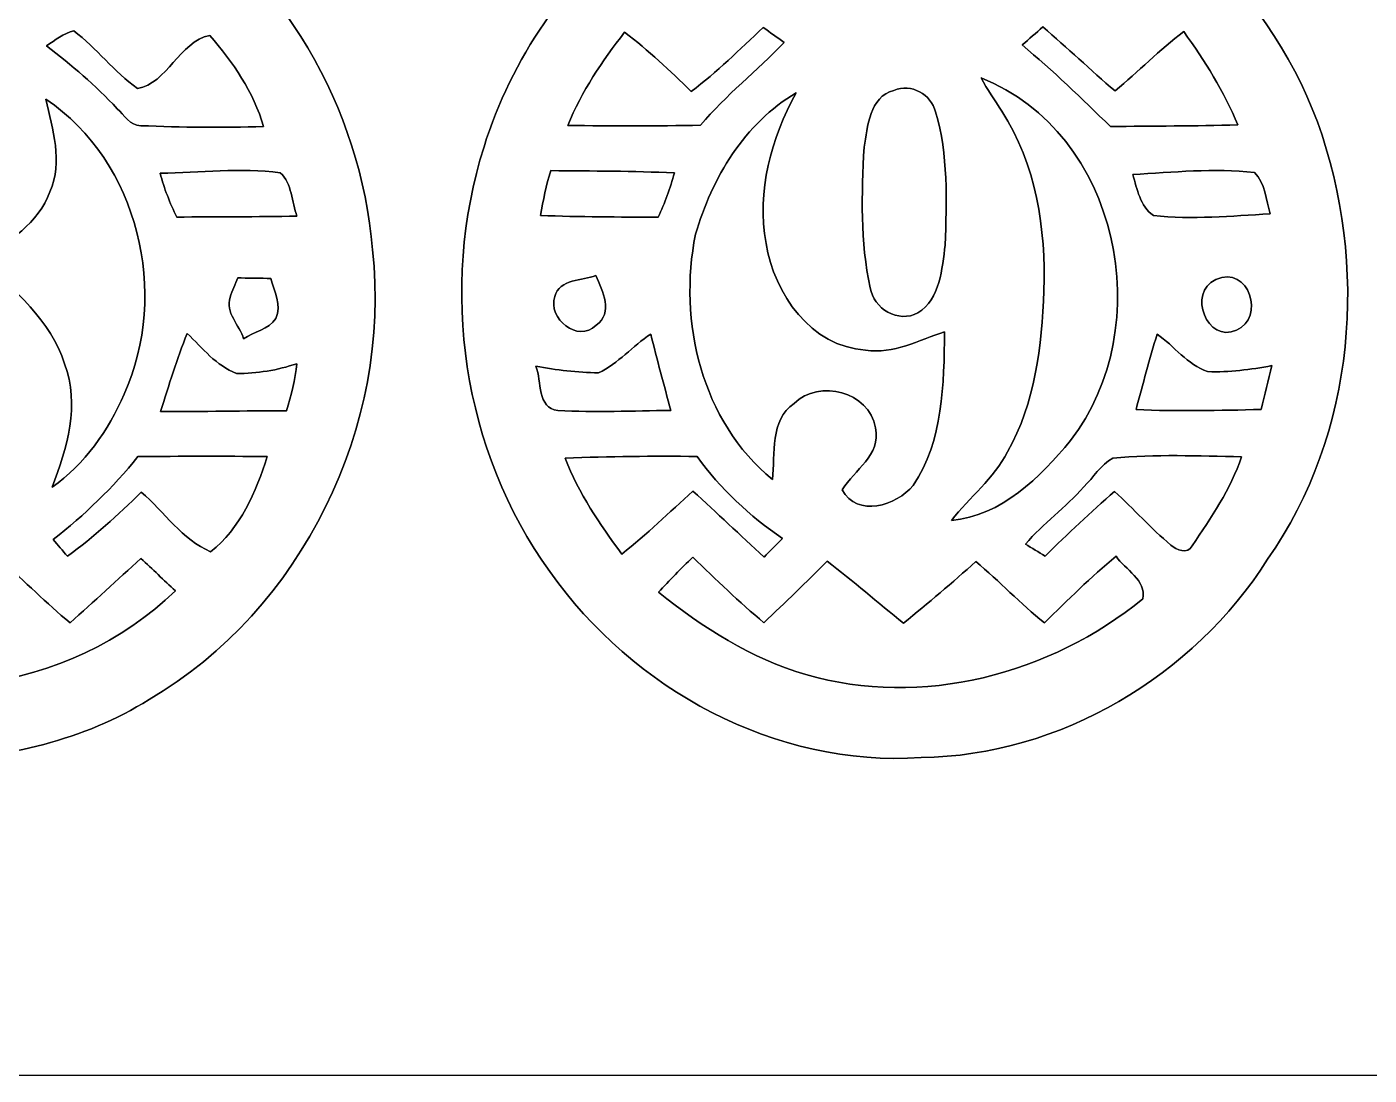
# Model space of a CAD drawing. Header units: centimetres. Extents: x -16.8 to 16.8, y -16.7 to 16.7.
# Drawn here: x -7.98 to 3.49, y -16.67 to -7.71 of the extents above; entities that cross this region are included whole.
import ezdxf

# ---------------------------------------------------------------- set-up
doc = ezdxf.new("R2010")
doc.units = ezdxf.units.CM
doc.header["$MEASUREMENT"] = 0
doc.layers.add('Layer 1', color=7, linetype='Continuous')

msp = doc.modelspace()

# ---------------------------------------------------------------- linework, layer by layer
at = {"layer": 'Layer 1', "color": 7}
for points, knots in [([(-16.77458, 16.66875), (-16.77458, 16.66875), (16.77458, 16.66875), (16.77458, 16.66875), (16.77458, 16.66875), (16.77458, 16.66875), (16.77458, -16.66875), (16.77458, -16.66875), (16.77458, -16.66875), (16.77458, -16.66875), (-16.77458, -16.66875), (-16.77458, -16.66875), (-16.77458, -16.66875), (-16.77458, -16.66875), (-16.77458, 16.66875), (-16.77458, 16.66875), (-16.77458, 16.66875), (-16.77458, 16.66875), (-16.77458, 16.66875), (-16.77458, 16.66875)], [0, 0, 0, 0, 0.16666667, 0.16666667, 0.16666667, 0.16666667, 0.33333333, 0.33333333, 0.33333333, 0.33333333, 0.5, 0.5, 0.5, 0.5, 0.66666667, 0.66666667, 0.66666667, 0.66666667, 1, 1, 1, 1]), ([(-1.14406, -4.14655), (-1.32362, -4.41431), (-1.21673, -4.73922), (-1.12501, -5.01967), (-1.12501, -5.01967), (-1.40476, -5.29766), (-1.25836, -5.72841), (-1.29575, -6.07554), (-1.29575, -6.07554), (-1.81539, -6.24487), (-2.32904, -6.45336), (-2.75449, -6.80649), (-2.75449, -6.80649), (-3.36621, -7.30497), (-3.83787, -7.97666), (-4.07035, -8.73337), (-4.07035, -8.73337), (-4.45488, -9.94128), (-4.25344, -11.33263), (-3.50802, -12.3631), (-3.50802, -12.3631), (-2.79964, -13.36957), (-1.57939, -14.0395), (-0.33443, -13.95377), (-0.33443, -13.95377), (0.85584, -13.93719), (1.99425, -13.25704), (2.62714, -12.25832), (2.62714, -12.25832), (3.38208, -11.18306), (3.49462, -9.73878), (3.05223, -8.51923), (3.05223, -8.51923), (2.6095, -7.33213), (1.57304, -6.39269), (0.34184, -6.08577), (0.34184, -6.08577), (0.29774, -5.73334), (0.43815, -5.30296), (0.1845, -5.00874), (0.1845, -5.00874), (0.33267, -4.65384), (0.35384, -4.18924), (0.02611, -3.92571), (0.02611, -3.92571), (-0.31256, -3.5874), (-0.94827, -3.71299), (-1.14406, -4.14655), (-1.14406, -4.14655), (-1.14406, -4.14655), (-1.14406, -4.14655), (-1.14406, -4.14655)], [0, 0, 0, 0, 0.07142857, 0.07142857, 0.07142857, 0.07142857, 0.14285714, 0.14285714, 0.14285714, 0.14285714, 0.21428571, 0.21428571, 0.21428571, 0.21428571, 0.28571429, 0.28571429, 0.28571429, 0.28571429, 0.35714286, 0.35714286, 0.35714286, 0.35714286, 0.42857143, 0.42857143, 0.42857143, 0.42857143, 0.5, 0.5, 0.5, 0.5, 0.57142857, 0.57142857, 0.57142857, 0.57142857, 0.64285714, 0.64285714, 0.64285714, 0.64285714, 0.71428571, 0.71428571, 0.71428571, 0.71428571, 0.78571429, 0.78571429, 0.78571429, 0.78571429, 0.85714286, 0.85714286, 0.85714286, 0.85714286, 1, 1, 1, 1]), ([(-9.55393, -4.61398), (-9.5437, -4.76814), (-9.43469, -4.92689), (-9.49254, -5.08388), (-9.49254, -5.08388), (-9.5945, -5.39679), (-9.57545, -5.73158), (-9.58638, -6.05649), (-9.58638, -6.05649), (-9.72432, -6.11646), (-9.86473, -6.17114), (-10.00689, -6.22053), (-10.00689, -6.22053), (-10.60591, -6.42761), (-11.14319, -6.80156), (-11.56053, -7.27781), (-11.56053, -7.27781), (-12.59628, -8.42081), (-12.87216, -10.17517), (-12.25797, -11.58699), (-12.25797, -11.58699), (-11.71646, -12.97658), (-10.30146, -13.97635), (-8.80357, -13.98199), (-8.80357, -13.98199), (-8.15305, -13.95412), (-7.49053, -13.80772), (-6.93349, -13.45812), (-6.93349, -13.45812), (-5.62257, -12.68977), (-4.85775, -11.11744), (-5.02214, -9.61284), (-5.02214, -9.61284), (-5.1248, -8.39964), (-5.79296, -7.23441), (-6.83119, -6.58601), (-6.83119, -6.58601), (-7.17585, -6.34012), (-7.5879, -6.22864), (-7.97878, -6.08048), (-7.97878, -6.08048), (-7.97878, -5.71288), (-7.99042, -5.34211), (-8.09801, -4.99004), (-8.09801, -4.99004), (-8.04933, -4.71276), (-7.95126, -4.39138), (-8.12412, -4.13949), (-8.12412, -4.13949), (-8.25853, -3.89572), (-8.52099, -3.74156), (-8.79793, -3.72886), (-8.79793, -3.72886), (-9.2269, -3.75673), (-9.63754, -4.16913), (-9.55393, -4.61398), (-9.55393, -4.61398), (-9.55393, -4.61398), (-9.55393, -4.61398), (-9.55393, -4.61398)], [0, 0, 0, 0, 0.0625, 0.0625, 0.0625, 0.0625, 0.125, 0.125, 0.125, 0.125, 0.1875, 0.1875, 0.1875, 0.1875, 0.25, 0.25, 0.25, 0.25, 0.3125, 0.3125, 0.3125, 0.3125, 0.375, 0.375, 0.375, 0.375, 0.4375, 0.4375, 0.4375, 0.4375, 0.5, 0.5, 0.5, 0.5, 0.5625, 0.5625, 0.5625, 0.5625, 0.625, 0.625, 0.625, 0.625, 0.6875, 0.6875, 0.6875, 0.6875, 0.75, 0.75, 0.75, 0.75, 0.8125, 0.8125, 0.8125, 0.8125, 0.875, 0.875, 0.875, 0.875, 1, 1, 1, 1]), ([(-7.80838, -7.86906), (-7.73501, -7.82002), (-7.66304, -7.76464), (-7.57696, -7.7403), (-7.57696, -7.7403), (-7.38117, -7.88917), (-7.23194, -8.09166), (-7.03157, -8.23419), (-7.03157, -8.23419), (-6.77651, -8.19185), (-6.67667, -7.83484), (-6.41491, -7.78016), (-6.41491, -7.78016), (-6.21489, -8.007), (-6.03956, -8.26594), (-5.95454, -8.55945), (-5.95454, -8.55945), (-6.30414, -8.56932), (-6.6548, -8.5665), (-7.00405, -8.55204), (-7.00405, -8.55204), (-7.09683, -8.5538), (-7.14446, -8.45855), (-7.20654, -8.40669), (-7.20654, -8.40669), (-7.38717, -8.20596), (-7.59742, -8.03592), (-7.80838, -7.86906)], [0, 0, 0, 0, 0.125, 0.125, 0.125, 0.125, 0.25, 0.25, 0.25, 0.25, 0.375, 0.375, 0.375, 0.375, 0.5, 0.5, 0.5, 0.5, 0.625, 0.625, 0.625, 0.625, 0.75, 0.75, 0.75, 0.75, 1, 1, 1, 1]), ([(-1.68487, -7.71208), (-1.62525, -7.75476), (-1.56598, -7.79709), (-1.50601, -7.84013), (-1.50601, -7.84013), (-1.73426, -8.08567), (-2.00519, -8.28887), (-2.21862, -8.54851), (-2.21862, -8.54851), (-2.59715, -8.55416), (-2.97568, -8.55557), (-3.35386, -8.54992), (-3.35386, -8.54992), (-3.23568, -8.25994), (-3.06176, -7.99853), (-2.86844, -7.7537), (-2.86844, -7.7537), (-2.66488, -7.90575), (-2.4825, -8.08284), (-2.29941, -8.25853), (-2.29941, -8.25853), (-2.07927, -8.09413), (-1.88419, -7.90011), (-1.68487, -7.71208)], [0, 0, 0, 0, 0.14285714, 0.14285714, 0.14285714, 0.14285714, 0.28571429, 0.28571429, 0.28571429, 0.28571429, 0.42857143, 0.42857143, 0.42857143, 0.42857143, 0.57142857, 0.57142857, 0.57142857, 0.57142857, 0.71428571, 0.71428571, 0.71428571, 0.71428571, 1, 1, 1, 1]), ([(0.70556, -7.70714), (0.91475, -7.88564), (1.11337, -8.07649), (1.32292, -8.255), (1.32292, -8.255), (1.52153, -8.08919), (1.70392, -7.90469), (1.90994, -7.74735), (1.90994, -7.74735), (2.0895, -7.99747), (2.25496, -8.26029), (2.37278, -8.54604), (2.37278, -8.54604), (2.00942, -8.5538), (1.64606, -8.55557), (1.28305, -8.55945), (1.28305, -8.55945), (1.03858, -8.31956), (0.79234, -8.08143), (0.52952, -7.86165), (0.52952, -7.86165), (0.58843, -7.8105), (0.64735, -7.75935), (0.70556, -7.70714)], [0, 0, 0, 0, 0.14285714, 0.14285714, 0.14285714, 0.14285714, 0.28571429, 0.28571429, 0.28571429, 0.28571429, 0.42857143, 0.42857143, 0.42857143, 0.42857143, 0.57142857, 0.57142857, 0.57142857, 0.57142857, 0.71428571, 0.71428571, 0.71428571, 0.71428571, 1, 1, 1, 1]), ([(0.17886, -8.14423), (1.35784, -8.60496), (1.69757, -10.27677), (0.94156, -11.24303), (0.94156, -11.24303), (0.68615, -11.55806), (0.3496, -11.88896), (-0.0762, -11.92671), (-0.0762, -11.92671), (0.08043, -11.72845), (0.28751, -11.56864), (0.40464, -11.34075), (0.40464, -11.34075), (0.64064, -10.92306), (0.69532, -10.43517), (0.71543, -9.96456), (0.71543, -9.96456), (0.73131, -9.43539), (0.64982, -8.87871), (0.35419, -8.42786), (0.35419, -8.42786), (0.29422, -8.33402), (0.23072, -8.24265), (0.17886, -8.14423)], [0, 0, 0, 0, 0.14285714, 0.14285714, 0.14285714, 0.14285714, 0.28571429, 0.28571429, 0.28571429, 0.28571429, 0.42857143, 0.42857143, 0.42857143, 0.42857143, 0.57142857, 0.57142857, 0.57142857, 0.57142857, 0.71428571, 0.71428571, 0.71428571, 0.71428571, 1, 1, 1, 1]), ([(-0.56797, -8.25006), (-0.41663, -8.18586), (-0.24977, -8.28463), (-0.21167, -8.43386), (-0.21167, -8.43386), (-0.10019, -8.8011), (-0.11748, -9.19409), (-0.12806, -9.57368), (-0.12806, -9.57368), (-0.15699, -9.77265), (-0.16969, -10.03265), (-0.36124, -10.15259), (-0.36124, -10.15259), (-0.53093, -10.2422), (-0.74013, -10.1159), (-0.77011, -9.9381), (-0.77011, -9.9381), (-0.85513, -9.5444), (-0.84243, -9.13518), (-0.82233, -8.73548), (-0.82233, -8.73548), (-0.79128, -8.56298), (-0.77611, -8.3058), (-0.56797, -8.25006)], [0, 0, 0, 0, 0.14285714, 0.14285714, 0.14285714, 0.14285714, 0.28571429, 0.28571429, 0.28571429, 0.28571429, 0.42857143, 0.42857143, 0.42857143, 0.42857143, 0.57142857, 0.57142857, 0.57142857, 0.57142857, 0.71428571, 0.71428571, 0.71428571, 0.71428571, 1, 1, 1, 1]), ([(-7.81403, -8.32556), (-7.02134, -8.86037), (-6.75746, -9.99031), (-7.14587, -10.84686), (-7.14587, -10.84686), (-7.27781, -11.15871), (-7.48489, -11.44446), (-7.76146, -11.64343), (-7.76146, -11.64343), (-7.63376, -11.31006), (-7.52334, -10.93682), (-7.65493, -10.58721), (-7.65493, -10.58721), (-7.77169, -10.21433), (-8.08884, -9.95927), (-8.35766, -9.6961), (-8.35766, -9.6961), (-8.13576, -9.53911), (-7.87471, -9.38953), (-7.78122, -9.11684), (-7.78122, -9.11684), (-7.66445, -8.85719), (-7.7597, -8.5852), (-7.81403, -8.32556)], [0, 0, 0, 0, 0.14285714, 0.14285714, 0.14285714, 0.14285714, 0.28571429, 0.28571429, 0.28571429, 0.28571429, 0.42857143, 0.42857143, 0.42857143, 0.42857143, 0.57142857, 0.57142857, 0.57142857, 0.57142857, 0.71428571, 0.71428571, 0.71428571, 0.71428571, 1, 1, 1, 1]), ([(-2.26272, -9.48055), (-2.12372, -9.00112), (-1.84221, -8.52876), (-1.40229, -8.27123), (-1.40229, -8.27123), (-1.61572, -8.66422), (-1.74025, -9.10731), (-1.65947, -9.55922), (-1.65947, -9.55922), (-1.59103, -9.98855), (-1.27564, -10.44363), (-0.80857, -10.47009), (-0.80857, -10.47009), (-0.57079, -10.5089), (-0.35348, -10.38472), (-0.13476, -10.31416), (-0.13476, -10.31416), (-0.13829, -10.75831), (-0.14499, -11.24409), (-0.40287, -11.62685), (-0.40287, -11.62685), (-0.54293, -11.80218), (-0.88512, -11.90413), (-1.00824, -11.66389), (-1.00824, -11.66389), (-0.90276, -11.49138), (-0.67839, -11.37356), (-0.72355, -11.13508), (-0.72355, -11.13508), (-0.78105, -10.82322), (-1.20156, -10.71562), (-1.42028, -10.92694), (-1.42028, -10.92694), (-1.62842, -11.07158), (-1.58044, -11.35839), (-1.60514, -11.57534), (-1.60514, -11.57534), (-2.21121, -11.08181), (-2.41265, -10.22456), (-2.26272, -9.48055)], [0, 0, 0, 0, 0.09090909, 0.09090909, 0.09090909, 0.09090909, 0.18181818, 0.18181818, 0.18181818, 0.18181818, 0.27272727, 0.27272727, 0.27272727, 0.27272727, 0.36363636, 0.36363636, 0.36363636, 0.36363636, 0.45454545, 0.45454545, 0.45454545, 0.45454545, 0.54545455, 0.54545455, 0.54545455, 0.54545455, 0.63636364, 0.63636364, 0.63636364, 0.63636364, 0.72727273, 0.72727273, 0.72727273, 0.72727273, 0.81818182, 0.81818182, 0.81818182, 0.81818182, 1, 1, 1, 1]), ([(-6.83789, -8.95914), (-6.49711, -8.95103), (-6.15174, -8.91187), (-5.81201, -8.95385), (-5.81201, -8.95385), (-5.709, -9.04699), (-5.715, -9.20503), (-5.66879, -9.32533), (-5.66879, -9.32533), (-6.01133, -9.33097), (-6.35388, -9.33168), (-6.69608, -9.33309), (-6.69608, -9.33309), (-6.75464, -9.21279), (-6.80544, -9.08861), (-6.83789, -8.95914)], [0, 0, 0, 0, 0.2, 0.2, 0.2, 0.2, 0.4, 0.4, 0.4, 0.4, 0.6, 0.6, 0.6, 0.6, 1, 1, 1, 1]), ([(-3.49779, -8.93621), (-3.14643, -8.94045), (-2.79471, -8.93868), (-2.44334, -8.95562), (-2.44334, -8.95562), (-2.47685, -9.0865), (-2.52554, -9.21244), (-2.58198, -9.33485), (-2.58198, -9.33485), (-2.91712, -9.33274), (-3.25191, -9.33203), (-3.58634, -9.31968), (-3.58634, -9.31968), (-3.56588, -9.1888), (-3.53942, -9.0611), (-3.49779, -8.93621)], [0, 0, 0, 0, 0.2, 0.2, 0.2, 0.2, 0.4, 0.4, 0.4, 0.4, 0.6, 0.6, 0.6, 0.6, 1, 1, 1, 1]), ([(1.47426, -8.96973), (1.81892, -8.95033), (2.16888, -8.91222), (2.51354, -8.95315), (2.51354, -8.95315), (2.60844, -9.04381), (2.61444, -9.18633), (2.64901, -9.30592), (2.64901, -9.30592), (2.31704, -9.32392), (1.9812, -9.35708), (1.65065, -9.31933), (1.65065, -9.31933), (1.53494, -9.24172), (1.51306, -9.09249), (1.47426, -8.96973)], [0, 0, 0, 0, 0.2, 0.2, 0.2, 0.2, 0.4, 0.4, 0.4, 0.4, 0.6, 0.6, 0.6, 0.6, 1, 1, 1, 1]), ([(2.18299, -9.86755), (2.47191, -9.73737), (2.60667, -10.19845), (2.35973, -10.29864), (2.35973, -10.29864), (2.11102, -10.41823), (1.93781, -9.97761), (2.18299, -9.86755)], [0, 0, 0, 0, 0.33333333, 0.33333333, 0.33333333, 0.33333333, 1, 1, 1, 1]), ([(-6.17467, -9.85308), (-6.10411, -9.85414), (-5.96371, -9.85661), (-5.89315, -9.85767), (-5.89315, -9.85767), (-5.86246, -9.96703), (-5.79579, -10.08662), (-5.84976, -10.20022), (-5.84976, -10.20022), (-5.91079, -10.29547), (-6.0392, -10.31416), (-6.12458, -10.37414), (-6.12458, -10.37414), (-6.1595, -10.25807), (-6.28615, -10.14801), (-6.23958, -10.01889), (-6.23958, -10.01889), (-6.22229, -9.96174), (-6.19795, -9.90741), (-6.17467, -9.85308)], [0, 0, 0, 0, 0.16666667, 0.16666667, 0.16666667, 0.16666667, 0.33333333, 0.33333333, 0.33333333, 0.33333333, 0.5, 0.5, 0.5, 0.5, 0.66666667, 0.66666667, 0.66666667, 0.66666667, 1, 1, 1, 1]), ([(-3.46604, -10.01183), (-3.42441, -9.86226), (-3.22898, -9.8746), (-3.11432, -9.83297), (-3.11432, -9.83297), (-3.05823, -9.96456), (-2.96157, -10.15083), (-3.11256, -10.25807), (-3.11256, -10.25807), (-3.26778, -10.41541), (-3.52672, -10.19845), (-3.46604, -10.01183)], [0, 0, 0, 0, 0.25, 0.25, 0.25, 0.25, 0.5, 0.5, 0.5, 0.5, 1, 1, 1, 1]), ([(-6.60647, -10.32863), (-6.47559, -10.45351), (-6.35988, -10.60274), (-6.18561, -10.67082), (-6.18561, -10.67082), (-6.01028, -10.67117), (-5.8353, -10.64225), (-5.66914, -10.58651), (-5.66914, -10.58651), (-5.68607, -10.72303), (-5.71818, -10.85744), (-5.75698, -10.98938), (-5.75698, -10.98938), (-6.11646, -10.98691), (-6.47559, -10.99891), (-6.83472, -10.99432), (-6.83472, -10.99432), (-6.76134, -10.77136), (-6.69819, -10.54488), (-6.60647, -10.32863)], [0, 0, 0, 0, 0.16666667, 0.16666667, 0.16666667, 0.16666667, 0.33333333, 0.33333333, 0.33333333, 0.33333333, 0.5, 0.5, 0.5, 0.5, 0.66666667, 0.66666667, 0.66666667, 0.66666667, 1, 1, 1, 1]), ([(-3.09245, -10.66482), (-2.92382, -10.58545), (-2.79894, -10.43587), (-2.64442, -10.33286), (-2.64442, -10.33286), (-2.59292, -10.55194), (-2.53118, -10.76889), (-2.47438, -10.98691), (-2.47438, -10.98691), (-2.79647, -10.98797), (-3.11926, -11.00667), (-3.44029, -10.98585), (-3.44029, -10.98585), (-3.61703, -10.96892), (-3.57576, -10.73644), (-3.62691, -10.60838), (-3.62691, -10.60838), (-3.45052, -10.64048), (-3.27237, -10.66165), (-3.09245, -10.66482)], [0, 0, 0, 0, 0.16666667, 0.16666667, 0.16666667, 0.16666667, 0.33333333, 0.33333333, 0.33333333, 0.33333333, 0.5, 0.5, 0.5, 0.5, 0.66666667, 0.66666667, 0.66666667, 0.66666667, 1, 1, 1, 1]), ([(1.68204, -10.33286), (1.82845, -10.43587), (1.94134, -10.59392), (2.11455, -10.65354), (2.11455, -10.65354), (2.29835, -10.66306), (2.4825, -10.6359), (2.66312, -10.60344), (2.66312, -10.60344), (2.63243, -10.72797), (2.60209, -10.85286), (2.57316, -10.97809), (2.57316, -10.97809), (2.21615, -10.98621), (1.85879, -10.99432), (1.50213, -10.9795), (1.50213, -10.9795), (1.55998, -10.76325), (1.6189, -10.547), (1.68204, -10.33286)], [0, 0, 0, 0, 0.16666667, 0.16666667, 0.16666667, 0.16666667, 0.33333333, 0.33333333, 0.33333333, 0.33333333, 0.5, 0.5, 0.5, 0.5, 0.66666667, 0.66666667, 0.66666667, 0.66666667, 1, 1, 1, 1]), ([(-7.0291, -11.38132), (-6.66044, -11.37673), (-6.29179, -11.37638), (-5.92314, -11.38096), (-5.92314, -11.38096), (-6.0198, -11.67836), (-6.1528, -12.00044), (-6.4068, -12.19376), (-6.4068, -12.19376), (-6.65092, -12.09499), (-6.8012, -11.84981), (-6.99982, -11.68576), (-6.99982, -11.68576), (-7.19949, -11.87944), (-7.40481, -12.06888), (-7.63058, -12.23292), (-7.63058, -12.23292), (-7.67151, -12.18494), (-7.71208, -12.13732), (-7.75194, -12.08934), (-7.75194, -12.08934), (-7.48594, -11.88014), (-7.24006, -11.64661), (-7.0291, -11.38132)], [0, 0, 0, 0, 0.14285714, 0.14285714, 0.14285714, 0.14285714, 0.28571429, 0.28571429, 0.28571429, 0.28571429, 0.42857143, 0.42857143, 0.42857143, 0.42857143, 0.57142857, 0.57142857, 0.57142857, 0.57142857, 0.71428571, 0.71428571, 0.71428571, 0.71428571, 1, 1, 1, 1]), ([(-3.37538, -11.39543), (-3.00038, -11.37779), (-2.62502, -11.37603), (-2.24931, -11.37955), (-2.24931, -11.37955), (-2.0514, -11.65648), (-1.79776, -11.88755), (-1.51977, -12.08193), (-1.51977, -12.08193), (-1.57198, -12.13414), (-1.62454, -12.18671), (-1.67711, -12.23963), (-1.67711, -12.23963), (-1.87995, -12.0523), (-2.08104, -11.86251), (-2.28424, -11.67589), (-2.28424, -11.67589), (-2.48708, -11.8551), (-2.67899, -12.04701), (-2.89278, -12.21352), (-2.89278, -12.21352), (-3.07975, -11.9574), (-3.26284, -11.69423), (-3.37538, -11.39543)], [0, 0, 0, 0, 0.14285714, 0.14285714, 0.14285714, 0.14285714, 0.28571429, 0.28571429, 0.28571429, 0.28571429, 0.42857143, 0.42857143, 0.42857143, 0.42857143, 0.57142857, 0.57142857, 0.57142857, 0.57142857, 0.71428571, 0.71428571, 0.71428571, 0.71428571, 1, 1, 1, 1]), ([(1.30281, -11.39402), (1.66864, -11.35874), (2.03659, -11.37603), (2.40383, -11.38167), (2.40383, -11.38167), (2.31246, -11.65966), (2.14348, -11.90237), (1.98226, -12.14332), (1.98226, -12.14332), (1.94592, -12.21916), (1.84609, -12.18036), (1.79846, -12.13697), (1.79846, -12.13697), (1.63019, -11.99303), (1.48131, -11.82899), (1.31974, -11.67836), (1.31974, -11.67836), (1.11337, -11.85333), (0.91934, -12.04242), (0.72566, -12.23116), (0.72566, -12.23116), (0.66887, -12.19729), (0.61242, -12.16307), (0.55633, -12.12921), (0.55633, -12.12921), (0.70979, -11.95352), (0.90029, -11.81453), (1.05516, -11.64026), (1.05516, -11.64026), (1.13947, -11.56053), (1.19874, -11.45011), (1.30281, -11.39402)], [0, 0, 0, 0, 0.11111111, 0.11111111, 0.11111111, 0.11111111, 0.22222222, 0.22222222, 0.22222222, 0.22222222, 0.33333333, 0.33333333, 0.33333333, 0.33333333, 0.44444444, 0.44444444, 0.44444444, 0.44444444, 0.55555556, 0.55555556, 0.55555556, 0.55555556, 0.66666667, 0.66666667, 0.66666667, 0.66666667, 0.77777778, 0.77777778, 0.77777778, 0.77777778, 1, 1, 1, 1]), ([(-10.85638, -12.53807), (-10.78618, -12.42977), (-10.69587, -12.33664), (-10.6112, -12.23963), (-10.6112, -12.23963), (-10.41506, -12.42766), (-10.21821, -12.61569), (-10.027, -12.80936), (-10.027, -12.80936), (-9.83298, -12.67425), (-9.6841, -12.48339), (-9.48761, -12.35287), (-9.48761, -12.35287), (-9.19339, -12.31971), (-9.06216, -12.71235), (-8.80357, -12.77867), (-8.80357, -12.77867), (-8.56544, -12.66084), (-8.38835, -12.45094), (-8.19291, -12.27526), (-8.19291, -12.27526), (-7.9943, -12.44635), (-7.8105, -12.63509), (-7.60765, -12.8016), (-7.60765, -12.8016), (-7.40692, -12.6171), (-7.20196, -12.43718), (-7.00264, -12.25127), (-7.00264, -12.25127), (-6.90421, -12.34299), (-6.80614, -12.43647), (-6.70736, -12.52926), (-6.70736, -12.52926), (-7.61365, -13.40309), (-9.08791, -13.61334), (-10.19986, -13.02068), (-10.19986, -13.02068), (-10.42988, -12.87992), (-10.69269, -12.75927), (-10.85638, -12.53807)], [0, 0, 0, 0, 0.09090909, 0.09090909, 0.09090909, 0.09090909, 0.18181818, 0.18181818, 0.18181818, 0.18181818, 0.27272727, 0.27272727, 0.27272727, 0.27272727, 0.36363636, 0.36363636, 0.36363636, 0.36363636, 0.45454545, 0.45454545, 0.45454545, 0.45454545, 0.54545455, 0.54545455, 0.54545455, 0.54545455, 0.63636364, 0.63636364, 0.63636364, 0.63636364, 0.72727273, 0.72727273, 0.72727273, 0.72727273, 0.81818182, 0.81818182, 0.81818182, 0.81818182, 1, 1, 1, 1]), ([(-2.57916, -12.5409), (-2.48426, -12.43824), (-2.38725, -12.33734), (-2.286, -12.24104), (-2.286, -12.24104), (-2.08668, -12.43118), (-1.89018, -12.62556), (-1.67746, -12.8016), (-1.67746, -12.8016), (-1.49754, -12.62662), (-1.31445, -12.45482), (-1.13877, -12.27561), (-1.13877, -12.27561), (-0.91405, -12.44353), (-0.70414, -12.63121), (-0.48401, -12.80548), (-0.48401, -12.80548), (-0.27623, -12.63156), (-0.06632, -12.45941), (0.13441, -12.27702), (0.13441, -12.27702), (0.33302, -12.44776), (0.51611, -12.6365), (0.71896, -12.80266), (0.71896, -12.80266), (0.91828, -12.60687), (1.11654, -12.41037), (1.33244, -12.23292), (1.33244, -12.23292), (1.40794, -12.34581), (1.59244, -12.43718), (1.56069, -12.59664), (1.56069, -12.59664), (0.77223, -13.24187), (-0.32844, -13.53397), (-1.31939, -13.24363), (-1.31939, -13.24363), (-1.78753, -13.10922), (-2.20098, -12.84076), (-2.57916, -12.5409)], [0, 0, 0, 0, 0.09090909, 0.09090909, 0.09090909, 0.09090909, 0.18181818, 0.18181818, 0.18181818, 0.18181818, 0.27272727, 0.27272727, 0.27272727, 0.27272727, 0.36363636, 0.36363636, 0.36363636, 0.36363636, 0.45454545, 0.45454545, 0.45454545, 0.45454545, 0.54545455, 0.54545455, 0.54545455, 0.54545455, 0.63636364, 0.63636364, 0.63636364, 0.63636364, 0.72727273, 0.72727273, 0.72727273, 0.72727273, 0.81818182, 0.81818182, 0.81818182, 0.81818182, 1, 1, 1, 1])]:
    msp.add_open_spline(points, degree=3, knots=knots, dxfattribs=at)
at = {"layer": 'Layer 1', "color": 250}
for points, knots in [([(-1.14406, -4.14655), (-0.94827, -3.71299), (-0.31256, -3.5874), (0.02611, -3.92571), (0.02611, -3.92571), (0.35384, -4.18924), (0.33267, -4.65384), (0.1845, -5.00874), (0.1845, -5.00874), (0.43815, -5.30296), (0.29774, -5.73334), (0.34184, -6.08577), (0.34184, -6.08577), (1.57304, -6.39269), (2.6095, -7.33213), (3.05223, -8.51923), (3.05223, -8.51923), (3.49462, -9.73878), (3.38208, -11.18306), (2.62714, -12.25832), (2.62714, -12.25832), (1.99425, -13.25704), (0.85584, -13.93719), (-0.33443, -13.95377), (-0.33443, -13.95377), (-1.57939, -14.0395), (-2.79964, -13.36957), (-3.50802, -12.3631), (-3.50802, -12.3631), (-4.25344, -11.33263), (-4.45488, -9.94128), (-4.07035, -8.73337), (-4.07035, -8.73337), (-3.83787, -7.97666), (-3.36621, -7.30497), (-2.75449, -6.80649), (-2.75449, -6.80649), (-2.32904, -6.45336), (-1.81539, -6.24487), (-1.29575, -6.07554), (-1.29575, -6.07554), (-1.25836, -5.72841), (-1.40476, -5.29766), (-1.12501, -5.01967), (-1.12501, -5.01967), (-1.21673, -4.73922), (-1.32362, -4.41431), (-1.14406, -4.14655), (-1.14406, -4.14655), (-1.14406, -4.14655), (-1.14406, -4.14655), (-1.14406, -4.14655)], [0, 0, 0, 0, 0.07142857, 0.07142857, 0.07142857, 0.07142857, 0.14285714, 0.14285714, 0.14285714, 0.14285714, 0.21428571, 0.21428571, 0.21428571, 0.21428571, 0.28571429, 0.28571429, 0.28571429, 0.28571429, 0.35714286, 0.35714286, 0.35714286, 0.35714286, 0.42857143, 0.42857143, 0.42857143, 0.42857143, 0.5, 0.5, 0.5, 0.5, 0.57142857, 0.57142857, 0.57142857, 0.57142857, 0.64285714, 0.64285714, 0.64285714, 0.64285714, 0.71428571, 0.71428571, 0.71428571, 0.71428571, 0.78571429, 0.78571429, 0.78571429, 0.78571429, 0.85714286, 0.85714286, 0.85714286, 0.85714286, 1, 1, 1, 1]), ([(-9.55393, -4.61398), (-9.63754, -4.16913), (-9.2269, -3.75673), (-8.79793, -3.72886), (-8.79793, -3.72886), (-8.52099, -3.74156), (-8.25853, -3.89572), (-8.12412, -4.13949), (-8.12412, -4.13949), (-7.95126, -4.39138), (-8.04933, -4.71276), (-8.09801, -4.99004), (-8.09801, -4.99004), (-7.99042, -5.34211), (-7.97878, -5.71288), (-7.97878, -6.08048), (-7.97878, -6.08048), (-7.5879, -6.22864), (-7.17585, -6.34012), (-6.83119, -6.58601), (-6.83119, -6.58601), (-5.79296, -7.23441), (-5.1248, -8.39964), (-5.02214, -9.61284), (-5.02214, -9.61284), (-4.85775, -11.11744), (-5.62257, -12.68977), (-6.93349, -13.45812), (-6.93349, -13.45812), (-7.49053, -13.80772), (-8.15305, -13.95412), (-8.80357, -13.98199), (-8.80357, -13.98199), (-10.30146, -13.97635), (-11.71646, -12.97658), (-12.25797, -11.58699), (-12.25797, -11.58699), (-12.87216, -10.17517), (-12.59628, -8.42081), (-11.56053, -7.27781), (-11.56053, -7.27781), (-11.14319, -6.80156), (-10.60591, -6.42761), (-10.00689, -6.22053), (-10.00689, -6.22053), (-9.86473, -6.17114), (-9.72432, -6.11646), (-9.58638, -6.05649), (-9.58638, -6.05649), (-9.57545, -5.73158), (-9.5945, -5.39679), (-9.49254, -5.08388), (-9.49254, -5.08388), (-9.43469, -4.92689), (-9.5437, -4.76814), (-9.55393, -4.61398), (-9.55393, -4.61398), (-9.55393, -4.61398), (-9.55393, -4.61398), (-9.55393, -4.61398)], [0, 0, 0, 0, 0.0625, 0.0625, 0.0625, 0.0625, 0.125, 0.125, 0.125, 0.125, 0.1875, 0.1875, 0.1875, 0.1875, 0.25, 0.25, 0.25, 0.25, 0.3125, 0.3125, 0.3125, 0.3125, 0.375, 0.375, 0.375, 0.375, 0.4375, 0.4375, 0.4375, 0.4375, 0.5, 0.5, 0.5, 0.5, 0.5625, 0.5625, 0.5625, 0.5625, 0.625, 0.625, 0.625, 0.625, 0.6875, 0.6875, 0.6875, 0.6875, 0.75, 0.75, 0.75, 0.75, 0.8125, 0.8125, 0.8125, 0.8125, 0.875, 0.875, 0.875, 0.875, 1, 1, 1, 1]), ([(-7.80838, -7.86906), (-7.59742, -8.03592), (-7.38717, -8.20596), (-7.20654, -8.40669), (-7.20654, -8.40669), (-7.14446, -8.45855), (-7.09683, -8.5538), (-7.00405, -8.55204), (-7.00405, -8.55204), (-6.6548, -8.5665), (-6.30414, -8.56932), (-5.95454, -8.55945), (-5.95454, -8.55945), (-6.03956, -8.26594), (-6.21489, -8.007), (-6.41491, -7.78016), (-6.41491, -7.78016), (-6.67667, -7.83484), (-6.77651, -8.19185), (-7.03157, -8.23419), (-7.03157, -8.23419), (-7.23194, -8.09166), (-7.38117, -7.88917), (-7.57696, -7.7403), (-7.57696, -7.7403), (-7.66304, -7.76464), (-7.73501, -7.82002), (-7.80838, -7.86906), (-7.80838, -7.86906), (-7.80838, -7.86906), (-7.80838, -7.86906), (-7.80838, -7.86906)], [0, 0, 0, 0, 0.11111111, 0.11111111, 0.11111111, 0.11111111, 0.22222222, 0.22222222, 0.22222222, 0.22222222, 0.33333333, 0.33333333, 0.33333333, 0.33333333, 0.44444444, 0.44444444, 0.44444444, 0.44444444, 0.55555556, 0.55555556, 0.55555556, 0.55555556, 0.66666667, 0.66666667, 0.66666667, 0.66666667, 0.77777778, 0.77777778, 0.77777778, 0.77777778, 1, 1, 1, 1]), ([(-1.68487, -7.71208), (-1.88419, -7.90011), (-2.07927, -8.09413), (-2.29941, -8.25853), (-2.29941, -8.25853), (-2.4825, -8.08284), (-2.66488, -7.90575), (-2.86844, -7.7537), (-2.86844, -7.7537), (-3.06176, -7.99853), (-3.23568, -8.25994), (-3.35386, -8.54992), (-3.35386, -8.54992), (-2.97568, -8.55557), (-2.59715, -8.55416), (-2.21862, -8.54851), (-2.21862, -8.54851), (-2.00519, -8.28887), (-1.73426, -8.08567), (-1.50601, -7.84013), (-1.50601, -7.84013), (-1.56598, -7.79709), (-1.62525, -7.75476), (-1.68487, -7.71208), (-1.68487, -7.71208), (-1.68487, -7.71208), (-1.68487, -7.71208), (-1.68487, -7.71208)], [0, 0, 0, 0, 0.125, 0.125, 0.125, 0.125, 0.25, 0.25, 0.25, 0.25, 0.375, 0.375, 0.375, 0.375, 0.5, 0.5, 0.5, 0.5, 0.625, 0.625, 0.625, 0.625, 0.75, 0.75, 0.75, 0.75, 1, 1, 1, 1]), ([(0.70556, -7.70714), (0.64735, -7.75935), (0.58843, -7.8105), (0.52952, -7.86165), (0.52952, -7.86165), (0.79234, -8.08143), (1.03858, -8.31956), (1.28305, -8.55945), (1.28305, -8.55945), (1.64606, -8.55557), (2.00942, -8.5538), (2.37278, -8.54604), (2.37278, -8.54604), (2.25496, -8.26029), (2.0895, -7.99747), (1.90994, -7.74735), (1.90994, -7.74735), (1.70392, -7.90469), (1.52153, -8.08919), (1.32292, -8.255), (1.32292, -8.255), (1.11337, -8.07649), (0.91475, -7.88564), (0.70556, -7.70714), (0.70556, -7.70714), (0.70556, -7.70714), (0.70556, -7.70714), (0.70556, -7.70714)], [0, 0, 0, 0, 0.125, 0.125, 0.125, 0.125, 0.25, 0.25, 0.25, 0.25, 0.375, 0.375, 0.375, 0.375, 0.5, 0.5, 0.5, 0.5, 0.625, 0.625, 0.625, 0.625, 0.75, 0.75, 0.75, 0.75, 1, 1, 1, 1]), ([(0.17886, -8.14423), (0.23072, -8.24265), (0.29422, -8.33402), (0.35419, -8.42786), (0.35419, -8.42786), (0.64982, -8.87871), (0.73131, -9.43539), (0.71543, -9.96456), (0.71543, -9.96456), (0.69532, -10.43517), (0.64064, -10.92306), (0.40464, -11.34075), (0.40464, -11.34075), (0.28751, -11.56864), (0.08043, -11.72845), (-0.0762, -11.92671), (-0.0762, -11.92671), (0.3496, -11.88896), (0.68615, -11.55806), (0.94156, -11.24303), (0.94156, -11.24303), (1.69757, -10.27677), (1.35784, -8.60496), (0.17886, -8.14423), (0.17886, -8.14423), (0.17886, -8.14423), (0.17886, -8.14423), (0.17886, -8.14423)], [0, 0, 0, 0, 0.125, 0.125, 0.125, 0.125, 0.25, 0.25, 0.25, 0.25, 0.375, 0.375, 0.375, 0.375, 0.5, 0.5, 0.5, 0.5, 0.625, 0.625, 0.625, 0.625, 0.75, 0.75, 0.75, 0.75, 1, 1, 1, 1]), ([(-0.56797, -8.25006), (-0.77611, -8.3058), (-0.79128, -8.56298), (-0.82233, -8.73548), (-0.82233, -8.73548), (-0.84243, -9.13518), (-0.85513, -9.5444), (-0.77011, -9.9381), (-0.77011, -9.9381), (-0.74013, -10.1159), (-0.53093, -10.2422), (-0.36124, -10.15259), (-0.36124, -10.15259), (-0.16969, -10.03265), (-0.15699, -9.77265), (-0.12806, -9.57368), (-0.12806, -9.57368), (-0.11748, -9.19409), (-0.10019, -8.8011), (-0.21167, -8.43386), (-0.21167, -8.43386), (-0.24977, -8.28463), (-0.41663, -8.18586), (-0.56797, -8.25006), (-0.56797, -8.25006), (-0.56797, -8.25006), (-0.56797, -8.25006), (-0.56797, -8.25006)], [0, 0, 0, 0, 0.125, 0.125, 0.125, 0.125, 0.25, 0.25, 0.25, 0.25, 0.375, 0.375, 0.375, 0.375, 0.5, 0.5, 0.5, 0.5, 0.625, 0.625, 0.625, 0.625, 0.75, 0.75, 0.75, 0.75, 1, 1, 1, 1]), ([(-7.81403, -8.32556), (-7.7597, -8.5852), (-7.66445, -8.85719), (-7.78122, -9.11684), (-7.78122, -9.11684), (-7.87471, -9.38953), (-8.13576, -9.53911), (-8.35766, -9.6961), (-8.35766, -9.6961), (-8.08884, -9.95927), (-7.77169, -10.21433), (-7.65493, -10.58721), (-7.65493, -10.58721), (-7.52334, -10.93682), (-7.63376, -11.31006), (-7.76146, -11.64343), (-7.76146, -11.64343), (-7.48489, -11.44446), (-7.27781, -11.15871), (-7.14587, -10.84686), (-7.14587, -10.84686), (-6.75746, -9.99031), (-7.02134, -8.86037), (-7.81403, -8.32556), (-7.81403, -8.32556), (-7.81403, -8.32556), (-7.81403, -8.32556), (-7.81403, -8.32556)], [0, 0, 0, 0, 0.125, 0.125, 0.125, 0.125, 0.25, 0.25, 0.25, 0.25, 0.375, 0.375, 0.375, 0.375, 0.5, 0.5, 0.5, 0.5, 0.625, 0.625, 0.625, 0.625, 0.75, 0.75, 0.75, 0.75, 1, 1, 1, 1]), ([(-2.26272, -9.48055), (-2.41265, -10.22456), (-2.21121, -11.08181), (-1.60514, -11.57534), (-1.60514, -11.57534), (-1.58044, -11.35839), (-1.62842, -11.07158), (-1.42028, -10.92694), (-1.42028, -10.92694), (-1.20156, -10.71562), (-0.78105, -10.82322), (-0.72355, -11.13508), (-0.72355, -11.13508), (-0.67839, -11.37356), (-0.90276, -11.49138), (-1.00824, -11.66389), (-1.00824, -11.66389), (-0.88512, -11.90413), (-0.54293, -11.80218), (-0.40287, -11.62685), (-0.40287, -11.62685), (-0.14499, -11.24409), (-0.13829, -10.75831), (-0.13476, -10.31416), (-0.13476, -10.31416), (-0.35348, -10.38472), (-0.57079, -10.5089), (-0.80857, -10.47009), (-0.80857, -10.47009), (-1.27564, -10.44363), (-1.59103, -9.98855), (-1.65947, -9.55922), (-1.65947, -9.55922), (-1.74025, -9.10731), (-1.61572, -8.66422), (-1.40229, -8.27123), (-1.40229, -8.27123), (-1.84221, -8.52876), (-2.12372, -9.00112), (-2.26272, -9.48055), (-2.26272, -9.48055), (-2.26272, -9.48055), (-2.26272, -9.48055), (-2.26272, -9.48055)], [0, 0, 0, 0, 0.08333333, 0.08333333, 0.08333333, 0.08333333, 0.16666667, 0.16666667, 0.16666667, 0.16666667, 0.25, 0.25, 0.25, 0.25, 0.33333333, 0.33333333, 0.33333333, 0.33333333, 0.41666667, 0.41666667, 0.41666667, 0.41666667, 0.5, 0.5, 0.5, 0.5, 0.58333333, 0.58333333, 0.58333333, 0.58333333, 0.66666667, 0.66666667, 0.66666667, 0.66666667, 0.75, 0.75, 0.75, 0.75, 0.83333333, 0.83333333, 0.83333333, 0.83333333, 1, 1, 1, 1]), ([(-6.83789, -8.95914), (-6.80544, -9.08861), (-6.75464, -9.21279), (-6.69608, -9.33309), (-6.69608, -9.33309), (-6.35388, -9.33168), (-6.01133, -9.33097), (-5.66879, -9.32533), (-5.66879, -9.32533), (-5.715, -9.20503), (-5.709, -9.04699), (-5.81201, -8.95385), (-5.81201, -8.95385), (-6.15174, -8.91187), (-6.49711, -8.95103), (-6.83789, -8.95914), (-6.83789, -8.95914), (-6.83789, -8.95914), (-6.83789, -8.95914), (-6.83789, -8.95914)], [0, 0, 0, 0, 0.16666667, 0.16666667, 0.16666667, 0.16666667, 0.33333333, 0.33333333, 0.33333333, 0.33333333, 0.5, 0.5, 0.5, 0.5, 0.66666667, 0.66666667, 0.66666667, 0.66666667, 1, 1, 1, 1]), ([(-3.49779, -8.93621), (-3.53942, -9.0611), (-3.56588, -9.1888), (-3.58634, -9.31968), (-3.58634, -9.31968), (-3.25191, -9.33203), (-2.91712, -9.33274), (-2.58198, -9.33485), (-2.58198, -9.33485), (-2.52554, -9.21244), (-2.47685, -9.0865), (-2.44334, -8.95562), (-2.44334, -8.95562), (-2.79471, -8.93868), (-3.14643, -8.94045), (-3.49779, -8.93621), (-3.49779, -8.93621), (-3.49779, -8.93621), (-3.49779, -8.93621), (-3.49779, -8.93621)], [0, 0, 0, 0, 0.16666667, 0.16666667, 0.16666667, 0.16666667, 0.33333333, 0.33333333, 0.33333333, 0.33333333, 0.5, 0.5, 0.5, 0.5, 0.66666667, 0.66666667, 0.66666667, 0.66666667, 1, 1, 1, 1]), ([(1.47426, -8.96973), (1.51306, -9.09249), (1.53494, -9.24172), (1.65065, -9.31933), (1.65065, -9.31933), (1.9812, -9.35708), (2.31704, -9.32392), (2.64901, -9.30592), (2.64901, -9.30592), (2.61444, -9.18633), (2.60844, -9.04381), (2.51354, -8.95315), (2.51354, -8.95315), (2.16888, -8.91222), (1.81892, -8.95033), (1.47426, -8.96973), (1.47426, -8.96973), (1.47426, -8.96973), (1.47426, -8.96973), (1.47426, -8.96973)], [0, 0, 0, 0, 0.16666667, 0.16666667, 0.16666667, 0.16666667, 0.33333333, 0.33333333, 0.33333333, 0.33333333, 0.5, 0.5, 0.5, 0.5, 0.66666667, 0.66666667, 0.66666667, 0.66666667, 1, 1, 1, 1]), ([(2.18299, -9.86755), (1.93781, -9.97761), (2.11102, -10.41823), (2.35973, -10.29864), (2.35973, -10.29864), (2.60667, -10.19845), (2.47191, -9.73737), (2.18299, -9.86755), (2.18299, -9.86755), (2.18299, -9.86755), (2.18299, -9.86755), (2.18299, -9.86755)], [0, 0, 0, 0, 0.25, 0.25, 0.25, 0.25, 0.5, 0.5, 0.5, 0.5, 1, 1, 1, 1]), ([(-6.17467, -9.85308), (-6.19795, -9.90741), (-6.22229, -9.96174), (-6.23958, -10.01889), (-6.23958, -10.01889), (-6.28615, -10.14801), (-6.1595, -10.25807), (-6.12458, -10.37414), (-6.12458, -10.37414), (-6.0392, -10.31416), (-5.91079, -10.29547), (-5.84976, -10.20022), (-5.84976, -10.20022), (-5.79579, -10.08662), (-5.86246, -9.96703), (-5.89315, -9.85767), (-5.89315, -9.85767), (-5.96371, -9.85661), (-6.10411, -9.85414), (-6.17467, -9.85308), (-6.17467, -9.85308), (-6.17467, -9.85308), (-6.17467, -9.85308), (-6.17467, -9.85308)], [0, 0, 0, 0, 0.14285714, 0.14285714, 0.14285714, 0.14285714, 0.28571429, 0.28571429, 0.28571429, 0.28571429, 0.42857143, 0.42857143, 0.42857143, 0.42857143, 0.57142857, 0.57142857, 0.57142857, 0.57142857, 0.71428571, 0.71428571, 0.71428571, 0.71428571, 1, 1, 1, 1]), ([(-3.46604, -10.01183), (-3.52672, -10.19845), (-3.26778, -10.41541), (-3.11256, -10.25807), (-3.11256, -10.25807), (-2.96157, -10.15083), (-3.05823, -9.96456), (-3.11432, -9.83297), (-3.11432, -9.83297), (-3.22898, -9.8746), (-3.42441, -9.86226), (-3.46604, -10.01183), (-3.46604, -10.01183), (-3.46604, -10.01183), (-3.46604, -10.01183), (-3.46604, -10.01183)], [0, 0, 0, 0, 0.2, 0.2, 0.2, 0.2, 0.4, 0.4, 0.4, 0.4, 0.6, 0.6, 0.6, 0.6, 1, 1, 1, 1]), ([(-6.60647, -10.32863), (-6.69819, -10.54488), (-6.76134, -10.77136), (-6.83472, -10.99432), (-6.83472, -10.99432), (-6.47559, -10.99891), (-6.11646, -10.98691), (-5.75698, -10.98938), (-5.75698, -10.98938), (-5.71818, -10.85744), (-5.68607, -10.72303), (-5.66914, -10.58651), (-5.66914, -10.58651), (-5.8353, -10.64225), (-6.01028, -10.67117), (-6.18561, -10.67082), (-6.18561, -10.67082), (-6.35988, -10.60274), (-6.47559, -10.45351), (-6.60647, -10.32863), (-6.60647, -10.32863), (-6.60647, -10.32863), (-6.60647, -10.32863), (-6.60647, -10.32863)], [0, 0, 0, 0, 0.14285714, 0.14285714, 0.14285714, 0.14285714, 0.28571429, 0.28571429, 0.28571429, 0.28571429, 0.42857143, 0.42857143, 0.42857143, 0.42857143, 0.57142857, 0.57142857, 0.57142857, 0.57142857, 0.71428571, 0.71428571, 0.71428571, 0.71428571, 1, 1, 1, 1]), ([(-3.09245, -10.66482), (-3.27237, -10.66165), (-3.45052, -10.64048), (-3.62691, -10.60838), (-3.62691, -10.60838), (-3.57576, -10.73644), (-3.61703, -10.96892), (-3.44029, -10.98585), (-3.44029, -10.98585), (-3.11926, -11.00667), (-2.79647, -10.98797), (-2.47438, -10.98691), (-2.47438, -10.98691), (-2.53118, -10.76889), (-2.59292, -10.55194), (-2.64442, -10.33286), (-2.64442, -10.33286), (-2.79894, -10.43587), (-2.92382, -10.58545), (-3.09245, -10.66482), (-3.09245, -10.66482), (-3.09245, -10.66482), (-3.09245, -10.66482), (-3.09245, -10.66482)], [0, 0, 0, 0, 0.14285714, 0.14285714, 0.14285714, 0.14285714, 0.28571429, 0.28571429, 0.28571429, 0.28571429, 0.42857143, 0.42857143, 0.42857143, 0.42857143, 0.57142857, 0.57142857, 0.57142857, 0.57142857, 0.71428571, 0.71428571, 0.71428571, 0.71428571, 1, 1, 1, 1]), ([(1.68204, -10.33286), (1.6189, -10.547), (1.55998, -10.76325), (1.50213, -10.9795), (1.50213, -10.9795), (1.85879, -10.99432), (2.21615, -10.98621), (2.57316, -10.97809), (2.57316, -10.97809), (2.60209, -10.85286), (2.63243, -10.72797), (2.66312, -10.60344), (2.66312, -10.60344), (2.4825, -10.6359), (2.29835, -10.66306), (2.11455, -10.65354), (2.11455, -10.65354), (1.94134, -10.59392), (1.82845, -10.43587), (1.68204, -10.33286), (1.68204, -10.33286), (1.68204, -10.33286), (1.68204, -10.33286), (1.68204, -10.33286)], [0, 0, 0, 0, 0.14285714, 0.14285714, 0.14285714, 0.14285714, 0.28571429, 0.28571429, 0.28571429, 0.28571429, 0.42857143, 0.42857143, 0.42857143, 0.42857143, 0.57142857, 0.57142857, 0.57142857, 0.57142857, 0.71428571, 0.71428571, 0.71428571, 0.71428571, 1, 1, 1, 1]), ([(-7.0291, -11.38132), (-7.24006, -11.64661), (-7.48594, -11.88014), (-7.75194, -12.08934), (-7.75194, -12.08934), (-7.71208, -12.13732), (-7.67151, -12.18494), (-7.63058, -12.23292), (-7.63058, -12.23292), (-7.40481, -12.06888), (-7.19949, -11.87944), (-6.99982, -11.68576), (-6.99982, -11.68576), (-6.8012, -11.84981), (-6.65092, -12.09499), (-6.4068, -12.19376), (-6.4068, -12.19376), (-6.1528, -12.00044), (-6.0198, -11.67836), (-5.92314, -11.38096), (-5.92314, -11.38096), (-6.29179, -11.37638), (-6.66044, -11.37673), (-7.0291, -11.38132), (-7.0291, -11.38132), (-7.0291, -11.38132), (-7.0291, -11.38132), (-7.0291, -11.38132)], [0, 0, 0, 0, 0.125, 0.125, 0.125, 0.125, 0.25, 0.25, 0.25, 0.25, 0.375, 0.375, 0.375, 0.375, 0.5, 0.5, 0.5, 0.5, 0.625, 0.625, 0.625, 0.625, 0.75, 0.75, 0.75, 0.75, 1, 1, 1, 1]), ([(-3.37538, -11.39543), (-3.26284, -11.69423), (-3.07975, -11.9574), (-2.89278, -12.21352), (-2.89278, -12.21352), (-2.67899, -12.04701), (-2.48708, -11.8551), (-2.28424, -11.67589), (-2.28424, -11.67589), (-2.08104, -11.86251), (-1.87995, -12.0523), (-1.67711, -12.23963), (-1.67711, -12.23963), (-1.62454, -12.18671), (-1.57198, -12.13414), (-1.51977, -12.08193), (-1.51977, -12.08193), (-1.79776, -11.88755), (-2.0514, -11.65648), (-2.24931, -11.37955), (-2.24931, -11.37955), (-2.62502, -11.37603), (-3.00038, -11.37779), (-3.37538, -11.39543), (-3.37538, -11.39543), (-3.37538, -11.39543), (-3.37538, -11.39543), (-3.37538, -11.39543)], [0, 0, 0, 0, 0.125, 0.125, 0.125, 0.125, 0.25, 0.25, 0.25, 0.25, 0.375, 0.375, 0.375, 0.375, 0.5, 0.5, 0.5, 0.5, 0.625, 0.625, 0.625, 0.625, 0.75, 0.75, 0.75, 0.75, 1, 1, 1, 1]), ([(1.30281, -11.39402), (1.19874, -11.45011), (1.13947, -11.56053), (1.05516, -11.64026), (1.05516, -11.64026), (0.90029, -11.81453), (0.70979, -11.95352), (0.55633, -12.12921), (0.55633, -12.12921), (0.61242, -12.16307), (0.66887, -12.19729), (0.72566, -12.23116), (0.72566, -12.23116), (0.91934, -12.04242), (1.11337, -11.85333), (1.31974, -11.67836), (1.31974, -11.67836), (1.48131, -11.82899), (1.63019, -11.99303), (1.79846, -12.13697), (1.79846, -12.13697), (1.84609, -12.18036), (1.94592, -12.21916), (1.98226, -12.14332), (1.98226, -12.14332), (2.14348, -11.90237), (2.31246, -11.65966), (2.40383, -11.38167), (2.40383, -11.38167), (2.03659, -11.37603), (1.66864, -11.35874), (1.30281, -11.39402), (1.30281, -11.39402), (1.30281, -11.39402), (1.30281, -11.39402), (1.30281, -11.39402)], [0, 0, 0, 0, 0.1, 0.1, 0.1, 0.1, 0.2, 0.2, 0.2, 0.2, 0.3, 0.3, 0.3, 0.3, 0.4, 0.4, 0.4, 0.4, 0.5, 0.5, 0.5, 0.5, 0.6, 0.6, 0.6, 0.6, 0.7, 0.7, 0.7, 0.7, 0.8, 0.8, 0.8, 0.8, 1, 1, 1, 1]), ([(-10.85638, -12.53807), (-10.69269, -12.75927), (-10.42988, -12.87992), (-10.19986, -13.02068), (-10.19986, -13.02068), (-9.08791, -13.61334), (-7.61365, -13.40309), (-6.70736, -12.52926), (-6.70736, -12.52926), (-6.80614, -12.43647), (-6.90421, -12.34299), (-7.00264, -12.25127), (-7.00264, -12.25127), (-7.20196, -12.43718), (-7.40692, -12.6171), (-7.60765, -12.8016), (-7.60765, -12.8016), (-7.8105, -12.63509), (-7.9943, -12.44635), (-8.19291, -12.27526), (-8.19291, -12.27526), (-8.38835, -12.45094), (-8.56544, -12.66084), (-8.80357, -12.77867), (-8.80357, -12.77867), (-9.06216, -12.71235), (-9.19339, -12.31971), (-9.48761, -12.35287), (-9.48761, -12.35287), (-9.6841, -12.48339), (-9.83298, -12.67425), (-10.027, -12.80936), (-10.027, -12.80936), (-10.21821, -12.61569), (-10.41506, -12.42766), (-10.6112, -12.23963), (-10.6112, -12.23963), (-10.69587, -12.33664), (-10.78618, -12.42977), (-10.85638, -12.53807)], [0, 0, 0, 0, 0.09090909, 0.09090909, 0.09090909, 0.09090909, 0.18181818, 0.18181818, 0.18181818, 0.18181818, 0.27272727, 0.27272727, 0.27272727, 0.27272727, 0.36363636, 0.36363636, 0.36363636, 0.36363636, 0.45454545, 0.45454545, 0.45454545, 0.45454545, 0.54545455, 0.54545455, 0.54545455, 0.54545455, 0.63636364, 0.63636364, 0.63636364, 0.63636364, 0.72727273, 0.72727273, 0.72727273, 0.72727273, 0.81818182, 0.81818182, 0.81818182, 0.81818182, 1, 1, 1, 1]), ([(-2.57916, -12.5409), (-2.20098, -12.84076), (-1.78753, -13.10922), (-1.31939, -13.24363), (-1.31939, -13.24363), (-0.32844, -13.53397), (0.77223, -13.24187), (1.56069, -12.59664), (1.56069, -12.59664), (1.59244, -12.43718), (1.40794, -12.34581), (1.33244, -12.23292), (1.33244, -12.23292), (1.11654, -12.41037), (0.91828, -12.60687), (0.71896, -12.80266), (0.71896, -12.80266), (0.51611, -12.6365), (0.33302, -12.44776), (0.13441, -12.27702), (0.13441, -12.27702), (-0.06632, -12.45941), (-0.27623, -12.63156), (-0.48401, -12.80548), (-0.48401, -12.80548), (-0.70414, -12.63121), (-0.91405, -12.44353), (-1.13877, -12.27561), (-1.13877, -12.27561), (-1.31445, -12.45482), (-1.49754, -12.62662), (-1.67746, -12.8016), (-1.67746, -12.8016), (-1.89018, -12.62556), (-2.08668, -12.43118), (-2.286, -12.24104), (-2.286, -12.24104), (-2.38725, -12.33734), (-2.48426, -12.43824), (-2.57916, -12.5409)], [0, 0, 0, 0, 0.09090909, 0.09090909, 0.09090909, 0.09090909, 0.18181818, 0.18181818, 0.18181818, 0.18181818, 0.27272727, 0.27272727, 0.27272727, 0.27272727, 0.36363636, 0.36363636, 0.36363636, 0.36363636, 0.45454545, 0.45454545, 0.45454545, 0.45454545, 0.54545455, 0.54545455, 0.54545455, 0.54545455, 0.63636364, 0.63636364, 0.63636364, 0.63636364, 0.72727273, 0.72727273, 0.72727273, 0.72727273, 0.81818182, 0.81818182, 0.81818182, 0.81818182, 1, 1, 1, 1])]:
    msp.add_open_spline(points, degree=3, knots=knots, dxfattribs=at)

doc.saveas('drawing.dxf')
